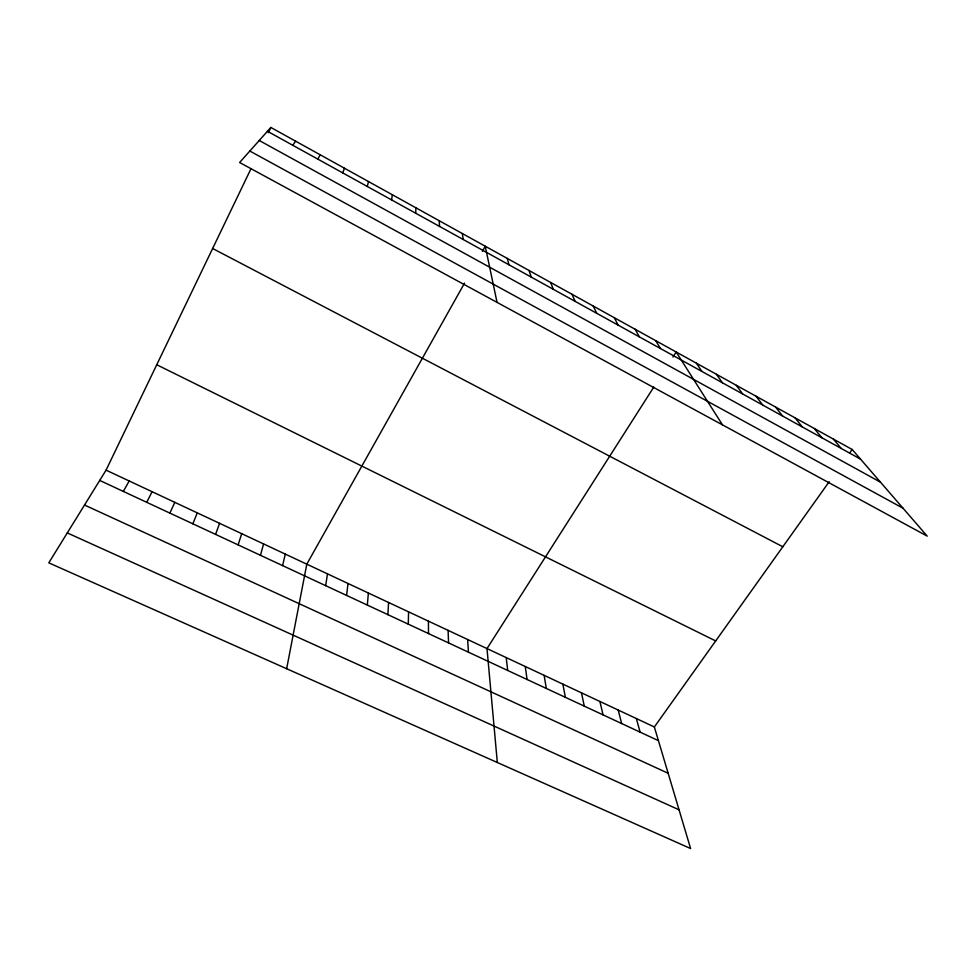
<?xml version="1.0" encoding="UTF-8"?>
<svg xmlns="http://www.w3.org/2000/svg" width="976" height="976" viewBox="0 0 976 976"><rect width="100%" height="100%" fill="white"/><g stroke="black" fill="none" stroke-linecap="round" stroke-linejoin="round"><path stroke-width="1.46" d="M408.285 624.152L408.578 611.854M415.715 213.244L415.886 207.815M387.899 614.66L388.57 602.485M367.33 605.071L368.379 593.03M346.578 595.409L348.029 583.489M391.62 199.921L392.315 194.749M325.655 585.661L327.497 573.876M286.651 668.719L306.793 564.177L464.552 283.113M282.613 565.616L285.285 554.1M367.293 186.477L368.501 181.56M260.47 555.307L263.581 543.925M238.132 544.901L241.682 533.677M215.598 534.397L219.576 523.319M342.71 172.886L344.443 168.238M192.845 523.795L197.286 512.876M169.885 513.108L174.789 502.347M106.067 470.151L654.347 726.974L690.605 848.547L48.8 562.847L106.067 470.151L250.991 168.726M268.315 132.699L270.84 127.453L852.17 449.485L927.2 536.117L239.62 162.504L270.84 127.453M146.717 502.311L152.097 491.709M317.871 159.161L320.152 154.781M123.33 491.416L129.186 480.973M482.376 251.344L485.243 246.233L497.04 302.377M653.81 387.045L487 648.589L497.321 762.5M672.952 357.021L676.161 351.994L722.472 424.865M292.788 145.29L295.618 141.191M654.347 726.974L829.173 481.741M849.657 453.01L852.17 449.485M67.283 532.92L679.052 809.812M84.522 505.031L668.157 773.273M99.723 480.424L658.434 740.674M156.746 364.743L715.676 640.939M212.634 248.502L782.813 546.767M249.832 151.036L903.044 508.228M259.238 140.483L880.474 482.168M267.436 131.272L860.515 459.123M833.297 439.041L841.3 448.509M814.252 428.488L821.926 437.797M795.05 417.85L802.37 426.988M775.676 407.114L782.642 416.081M756.119 396.293L762.744 405.077M736.404 385.361L742.651 393.975M716.506 374.345L722.386 382.763M696.425 363.218L701.927 371.453M655.726 340.673L660.447 348.53M635.095 329.241L639.414 336.903M614.27 317.712L618.186 325.167M593.262 306.074L596.763 313.32M572.058 294.325L575.132 301.364M550.659 282.467L553.294 289.299M529.053 270.498L531.261 277.111M636.34 718.543L640.122 732.146M507.252 258.42L509.008 264.813M618.198 710.04L621.663 723.558M599.898 701.476L603.058 714.883M581.464 692.838L584.307 706.148M562.871 684.127L565.385 697.34M544.132 675.355L546.316 688.458M525.247 666.51L527.089 679.503M462.356 233.545L463.161 239.474M506.202 657.58L507.703 670.463M467.638 639.524L468.443 652.175M439.237 220.747L439.554 226.42M448.106 630.374L448.557 642.916M428.427 621.151L428.513 633.583"/></g></svg>
